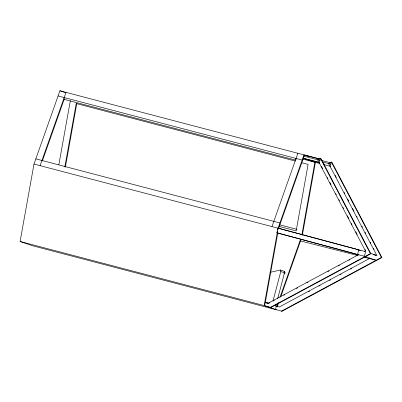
<?xml version="1.0" encoding="UTF-8"?>
<svg xmlns="http://www.w3.org/2000/svg" width="402" height="402" viewBox="0 0 402 402"><rect width="100%" height="100%" fill="white"/><g stroke="black" fill="none" stroke-linecap="round" stroke-linejoin="round"><path stroke-width="0.6" d="M42.31 161.096L64.149 99.359L64.189 97.555M296.038 159.649L296.063 158.448M275.938 309.635L276.204 309.726L32.125 245.627L20.1 241.486L33.999 164.051L59.923 90.762L320.283 159.162L319.404 162.493L303.384 158.287L278.611 228.336L33.999 164.051M58.843 164.755L70.355 100.616M64.848 166.91L76.224 103.52L295.349 161.066M65.355 167.227L76.842 103.219M364.343 251.557L365.443 250.964L317.59 159.755L320.384 158.252L320.846 158.413L370.87 253.752L271.008 307.44L264.179 305.585L277.546 231.12M277.757 229.934L278.078 228.15L304.002 154.86M264.446 305.676L265.325 302.339L277.837 232.652M301.817 235.019L314.877 162.247M302.344 235.205L315.475 162.076M277.224 232.899L276.857 232.773L278.078 228.15L365.599 251.627L364.378 256.25L375.825 260.194M303.384 158.287L304.269 154.956M272.988 301.043L280.782 271.541L280.445 269.988L270.124 272.355M276.079 304.731L275.757 305.937L276.355 306.143L275.476 309.475L282.038 311.238L381.9 257.556L331.876 162.212L331.414 162.051L328.62 163.554L376.478 254.762L375.373 255.355M277.666 298.711L284.51 272.822L284.169 271.27M314.696 161.031L314.414 162.086L303.847 158.448L319.429 162.539M300.535 240.929L300.832 239.14M330.303 166.262L331.183 162.926L321.143 160.328M364.378 256.25L357.514 254.446L358.735 249.828M40.099 165.654L66.023 92.365M271.978 226.552L297.897 153.257M276.817 306.299L277.857 303.359M279.938 297.47L300.55 239.195M277.239 306.786L278.697 302.671M280.983 296.204L300.932 239.808M265.325 302.339L268.375 303.143L358.825 254.521M266.581 302.776L265.787 302.5L268.837 303.304L269.938 302.706M273.249 300.927L274.35 300.334M283.727 295.294L284.832 294.701M296.415 288.475L297.515 287.882M306.892 282.842L307.997 282.249M327.851 271.576L328.952 270.983M338.328 265.943L339.434 265.35M348.81 260.31L349.911 259.717M370.87 253.752L370.408 253.597L270.546 307.279L271.008 307.44M369.86 258.32L279.405 306.942L275.606 305.982M308.545 291.686L309.651 291.093M319.027 286.053L320.128 285.46M329.504 280.42L330.61 279.827M339.986 274.787L341.087 274.194M350.464 269.149L351.564 268.556M381.9 257.556L381.438 257.396L281.576 311.078L282.038 311.238M283.857 273.28L285.043 273.003L284.701 271.456L280.445 269.988M300.374 240.873L357.463 255.456M363.463 257.039L376.398 260.39M319.68 159.041L304.726 155.112L308.837 156.529M303.947 156.172L319.962 160.378M322.69 161.996L330.861 164.142M302.736 159.056L319.811 163.503M324.007 164.609L330.459 166.338M58.089 95.952L302.163 160.051M64.149 99.359L295.415 160.091M301.42 162.659L308.098 164.413L296.168 230.884L279.169 226.416M35.833 158.865L279.913 222.964M279.405 224.728L297.008 229.351M373.046 254.566L375.905 255.32M264.973 302.369L266.797 302.847M265.858 302.822L267.677 303.299M20.1 241.486L264.179 305.585M278.611 228.336L355.695 249.049L360.292 250.632M276.857 232.773L357.514 254.446M277.39 232.954L354.474 253.672L358.499 255.054M59.923 90.762L65.647 92.736M370.177 253.205L377.046 255.571M364.242 257.034L365.966 257.627M280.782 271.541L285.043 273.003M268.375 303.143L268.837 303.304M264.903 305.837L275.476 309.475M331.414 162.051L381.438 257.396M335.107 175.197L336.268 177.413M344.112 192.362L344.695 193.468M347.599 199.005L348.76 201.216M352.539 208.417L353.991 211.186M356.604 216.165L357.182 217.271M361.83 226.13L362.413 227.241M365.026 232.22L365.609 233.331M370.257 242.185L370.835 243.295M373.453 248.275L374.031 249.386M320.384 158.252L370.408 253.597M321.464 166.413L322.625 168.629M327.273 177.488L327.856 178.594M329.886 182.468L331.047 184.684M335.695 193.543L336.278 194.648M338.891 199.633L339.474 200.739M342.956 207.382L343.539 208.492M347.318 215.688L348.77 218.457M351.383 223.437L351.961 224.547M355.74 231.743L357.192 234.512M365.036 249.461L365.614 250.567"/></g></svg>
